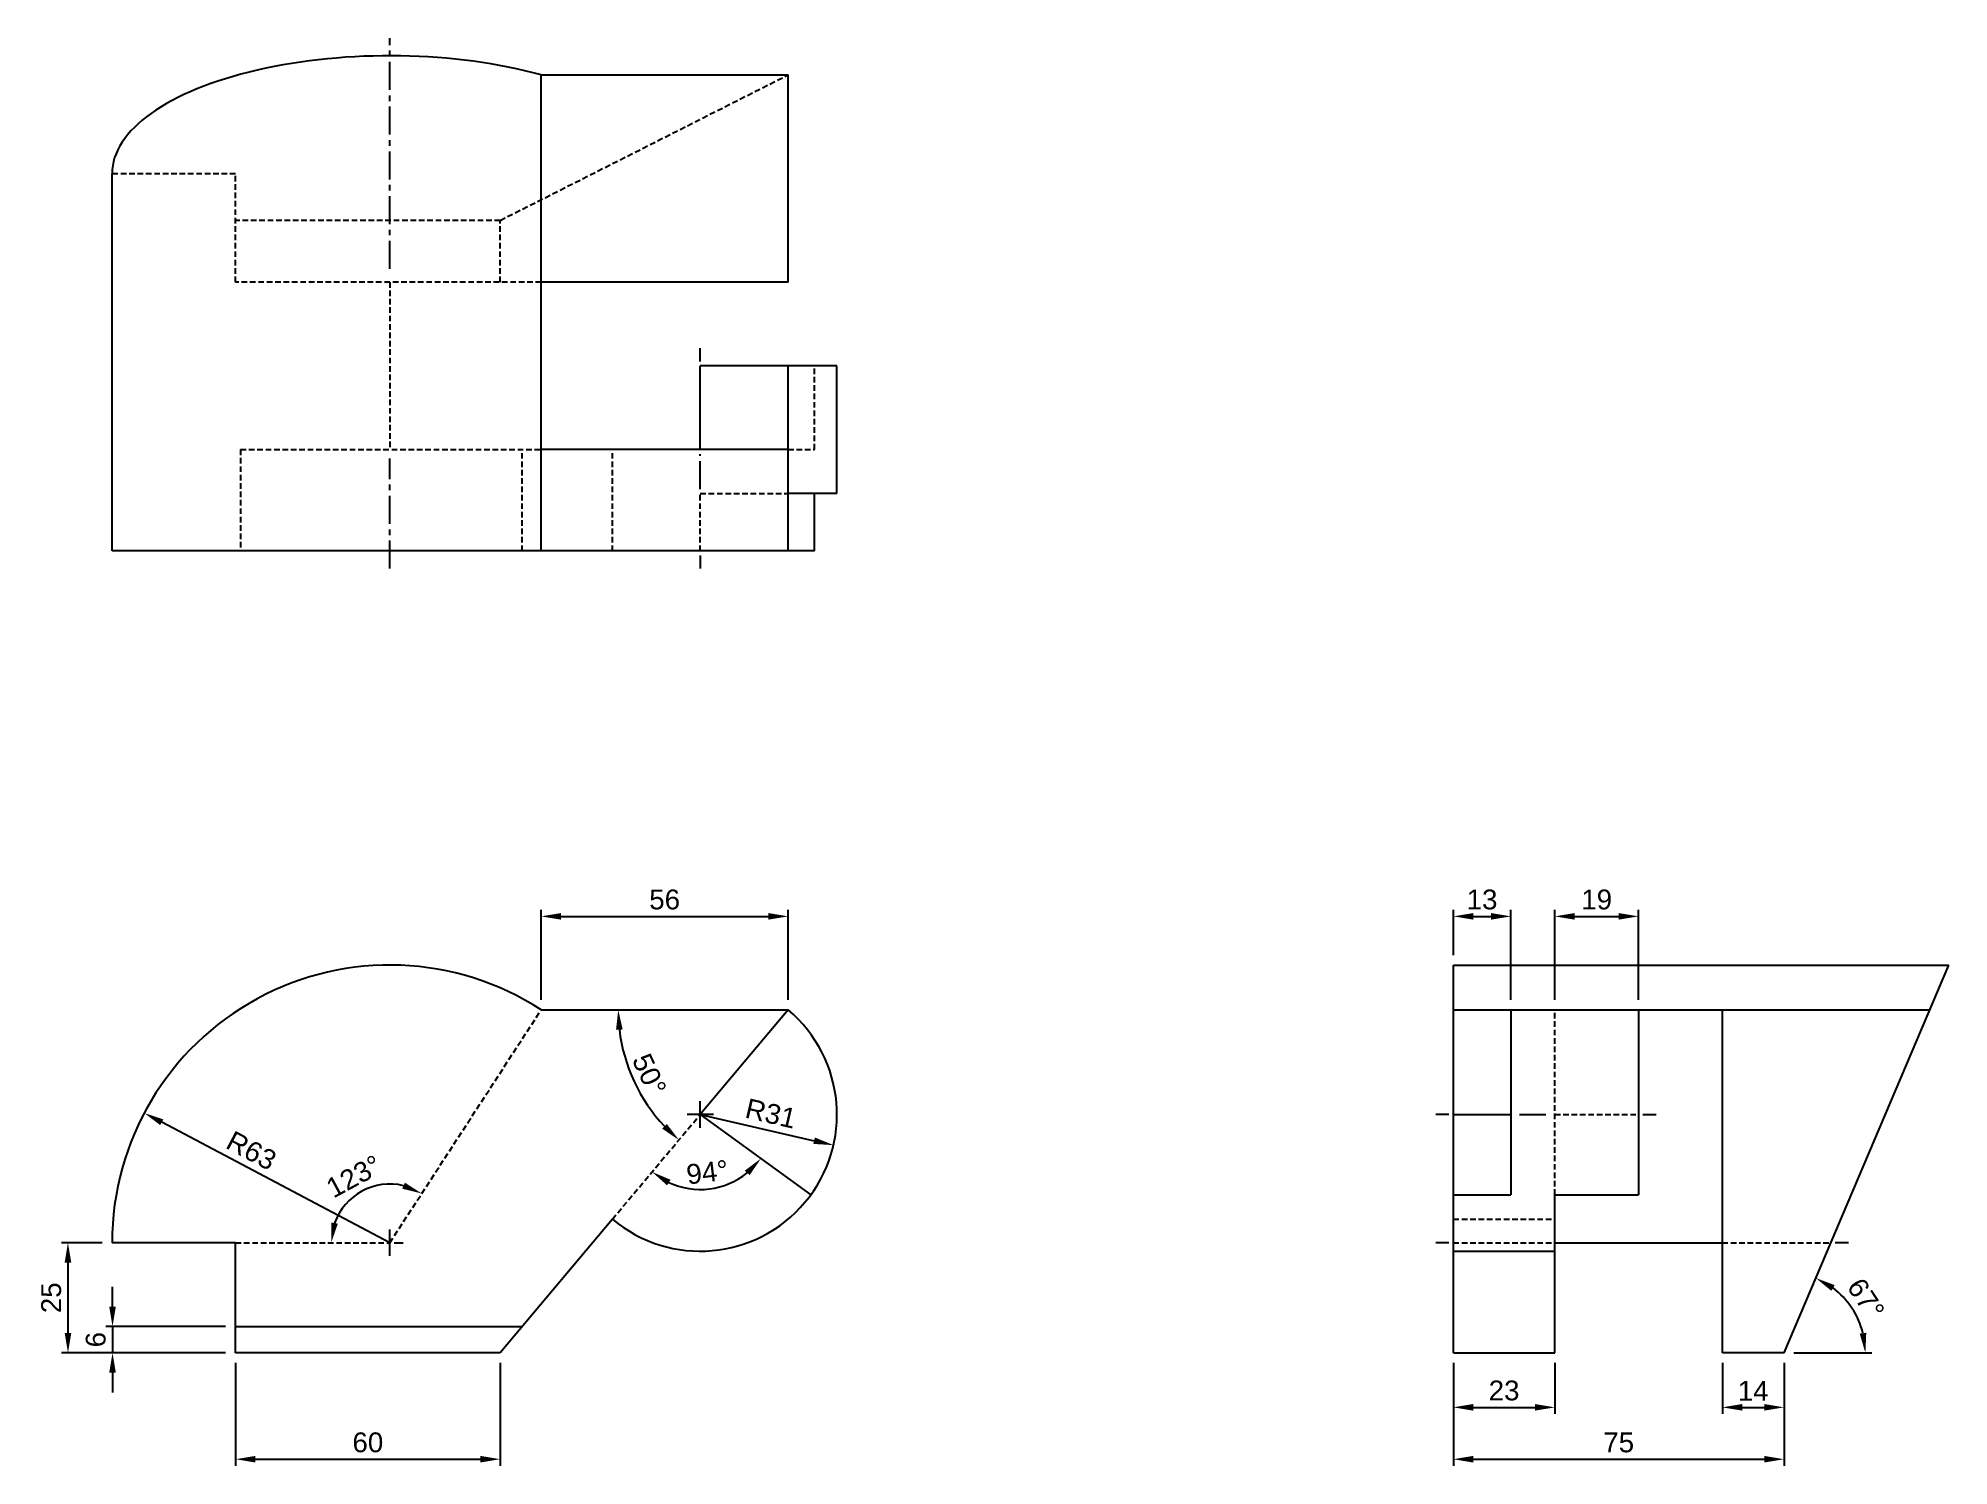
# Model space of a CAD drawing. Header units: millimetres. Extents: x 74 to 508, y 33 to 357.
import ezdxf

# ---------------------------------------------------------------- set-up
doc = ezdxf.new("R2010")
doc.units = ezdxf.units.MM
doc.header["$LTSCALE"] = 0.2
doc.linetypes.add('CENTER', pattern=[50.8, 31.75, -6.35, 6.35, -6.35])
doc.linetypes.add('HIDDEN', pattern=[9.525, 6.35, -3.175])
for name, color, linetype in [('center', 3, 'CENTER'), ('dim', 1, 'Continuous'), ('hidden', 2, 'HIDDEN'), ('model', 7, 'Continuous')]:
    doc.layers.add(name, color=color, linetype=linetype)
doc.styles.get("Standard").update_dxf_attribs({"font": 'arial.ttf'})
doc.dimstyles.new('ISO-25', dxfattribs={"dimscale": 1.5, "dimtxt": 3, "dimasz": 3, "dimexe": 1, "dimexo": 1.5, "dimgap": 1, "dimtad": 1, "dimtoh": 1, "dimtxsty": 'Standard', "dimcen": 0, "dimadec": 0, "dimazin": 0, "dimtfac": 1, "dimtmove": 0, "dimatfit": 1, "dimfxl": 1, "dimarcsym": 0})

# ---------------------------------------------------------------- blocks, each defined once
blk = doc.blocks.new('*D2')
at = {"layer": 'Defpoints', "color": 0, "transparency": 16777216}
for p in [(244.32, 157.76), (188.32, 136.55), (244.32, 136.55)]:
    blk.add_point(p, dxfattribs=at)
at = {"layer": 'dim', "color": 0, "lineweight": -2, "transparency": 16777216}
for p, q in [((188.32, 138.8), (188.32, 159.26)), ((192.82, 157.76), (239.82, 157.76)), ((244.32, 138.8), (244.32, 159.26))]:
    blk.add_line(p, q, dxfattribs=at)
at = {"layer": 'dim', "color": 0, "transparency": 16777216}
for points in [[(192.82, 158.51), (192.82, 157.01), (188.32, 157.76)], [(239.82, 158.51), (239.82, 157.01), (244.32, 157.76)]]:
    blk.add_solid(points, dxfattribs=at)
at = {"layer": 'dim', "color": 0, "transparency": 16777216, "insert": (216.32, 161.56), "char_height": 4.5, "attachment_point": 5}
blk.add_mtext('56', dxfattribs=at)
blk = doc.blocks.new('*D3')
at = {"layer": 'Defpoints', "color": 0, "transparency": 16777216}
for p in [(408.19, 157.76), (395.19, 146.71), (408.19, 136.55)]:
    blk.add_point(p, dxfattribs=at)
at = {"layer": 'dim', "color": 0, "lineweight": -2, "transparency": 16777216}
for p, q in [((395.19, 148.96), (395.19, 159.26)), ((399.69, 157.76), (403.69, 157.76)), ((408.19, 138.8), (408.19, 159.26))]:
    blk.add_line(p, q, dxfattribs=at)
at = {"layer": 'dim', "color": 0, "transparency": 16777216}
for points in [[(399.69, 158.51), (399.69, 157.01), (395.19, 157.76)], [(403.69, 158.51), (403.69, 157.01), (408.19, 157.76)]]:
    blk.add_solid(points, dxfattribs=at)
at = {"layer": 'dim', "color": 0, "transparency": 16777216, "insert": (401.69, 161.56), "char_height": 4.5, "attachment_point": 5}
blk.add_mtext('13', dxfattribs=at)
blk = doc.blocks.new('*D4')
at = {"layer": 'Defpoints', "color": 0, "transparency": 16777216}
for p in [(437.19, 157.76), (418.19, 136.55), (437.19, 136.55)]:
    blk.add_point(p, dxfattribs=at)
at = {"layer": 'dim', "color": 0, "lineweight": -2, "transparency": 16777216}
for p, q in [((418.19, 138.8), (418.19, 159.26)), ((422.69, 157.76), (432.69, 157.76)), ((437.19, 138.8), (437.19, 159.26))]:
    blk.add_line(p, q, dxfattribs=at)
at = {"layer": 'dim', "color": 0, "transparency": 16777216}
for points in [[(422.69, 158.51), (422.69, 157.01), (418.19, 157.76)], [(432.69, 158.51), (432.69, 157.01), (437.19, 157.76)]]:
    blk.add_solid(points, dxfattribs=at)
at = {"layer": 'dim', "color": 0, "transparency": 16777216, "insert": (427.69, 161.56), "char_height": 4.5, "attachment_point": 5}
blk.add_mtext('19', dxfattribs=at)
blk = doc.blocks.new('*D5')
at = {"layer": 'Defpoints', "color": 0, "transparency": 16777216}
for p in [(456.19, 58.71), (470.19, 58.71), (470.19, 46.35)]:
    blk.add_point(p, dxfattribs=at)
at = {"layer": 'dim', "color": 0, "lineweight": -2, "transparency": 16777216}
for p, q in [((456.19, 56.46), (456.19, 44.85)), ((470.19, 56.46), (470.19, 44.85)), ((460.69, 46.35), (465.69, 46.35))]:
    blk.add_line(p, q, dxfattribs=at)
at = {"layer": 'dim', "color": 0, "transparency": 16777216}
for points in [[(460.69, 47.1), (460.69, 45.6), (456.19, 46.35)], [(465.69, 47.1), (465.69, 45.6), (470.19, 46.35)]]:
    blk.add_solid(points, dxfattribs=at)
at = {"layer": 'dim', "color": 0, "transparency": 16777216, "insert": (463.19, 50.11), "char_height": 4.5, "attachment_point": 5}
blk.add_mtext('14', dxfattribs=at)
blk = doc.blocks.new('*D6')
at = {"layer": 'Defpoints', "color": 0, "transparency": 16777216}
for p in [(395.19, 58.71), (418.19, 58.71), (418.19, 46.35)]:
    blk.add_point(p, dxfattribs=at)
at = {"layer": 'dim', "color": 0, "lineweight": -2, "transparency": 16777216}
for p, q in [((395.19, 56.46), (395.19, 44.85)), ((418.19, 56.46), (418.19, 44.85)), ((399.69, 46.35), (413.69, 46.35))]:
    blk.add_line(p, q, dxfattribs=at)
at = {"layer": 'dim', "color": 0, "transparency": 16777216}
for points in [[(399.69, 47.1), (399.69, 45.6), (395.19, 46.35)], [(413.69, 47.1), (413.69, 45.6), (418.19, 46.35)]]:
    blk.add_solid(points, dxfattribs=at)
at = {"layer": 'dim', "color": 0, "transparency": 16777216, "insert": (406.69, 50.15), "char_height": 4.5, "attachment_point": 5}
blk.add_mtext('23', dxfattribs=at)
blk = doc.blocks.new('*D7')
at = {"layer": 'Defpoints', "color": 0, "transparency": 16777216}
for p in [(395.19, 58.71), (470.19, 58.71), (470.19, 34.58)]:
    blk.add_point(p, dxfattribs=at)
at = {"layer": 'dim', "color": 0, "lineweight": -2, "transparency": 16777216}
for p, q in [((395.19, 56.46), (395.19, 33.08)), ((470.19, 56.46), (470.19, 33.08)), ((399.69, 34.58), (465.69, 34.58))]:
    blk.add_line(p, q, dxfattribs=at)
at = {"layer": 'dim', "color": 0, "transparency": 16777216}
for points in [[(399.69, 35.33), (399.69, 33.83), (395.19, 34.58)], [(465.69, 35.33), (465.69, 33.83), (470.19, 34.58)]]:
    blk.add_solid(points, dxfattribs=at)
at = {"layer": 'dim', "color": 0, "transparency": 16777216, "insert": (432.69, 38.37), "char_height": 4.5, "attachment_point": 5}
blk.add_mtext('75', dxfattribs=at)
blk = doc.blocks.new('*D8')
at = {"layer": 'Defpoints', "color": 0, "transparency": 16777216}
for p in [(91.01, 83.71), (81, 58.71), (119.01, 58.71)]:
    blk.add_point(p, dxfattribs=at)
at = {"layer": 'dim', "color": 0, "lineweight": -2, "transparency": 16777216}
for p, q in [((88.76, 83.71), (79.5, 83.71)), ((81, 79.21), (81, 63.21)), ((116.76, 58.71), (79.5, 58.71))]:
    blk.add_line(p, q, dxfattribs=at)
at = {"layer": 'dim', "color": 0, "transparency": 16777216}
for points in [[(80.25, 79.21), (81.75, 79.21), (81, 83.71)], [(80.25, 63.21), (81.75, 63.21), (81, 58.71)]]:
    blk.add_solid(points, dxfattribs=at)
at = {"layer": 'dim', "color": 0, "transparency": 16777216, "insert": (77.21, 71.21), "char_height": 4.5, "attachment_point": 5, "rotation": 90}
blk.add_mtext('25', dxfattribs=at)
blk = doc.blocks.new('*D9')
at = {"layer": 'Defpoints', "color": 0, "transparency": 16777216}
for p in [(119.01, 64.71), (91.11, 58.71), (119.01, 58.71)]:
    blk.add_point(p, dxfattribs=at)
at = {"layer": 'dim', "color": 0, "lineweight": -2, "transparency": 16777216}
for p, q in [((91.11, 69.21), (91.11, 73.71)), ((116.76, 64.71), (89.61, 64.71)), ((91.11, 64.71), (91.11, 58.71)), ((116.76, 58.71), (89.61, 58.71)), ((91.11, 54.21), (91.11, 49.71))]:
    blk.add_line(p, q, dxfattribs=at)
at = {"layer": 'dim', "color": 0, "transparency": 16777216}
for points in [[(90.36, 69.21), (91.86, 69.21), (91.11, 64.71)], [(90.36, 54.21), (91.86, 54.21), (91.11, 58.71)]]:
    blk.add_solid(points, dxfattribs=at)
at = {"layer": 'dim', "color": 0, "transparency": 16777216, "insert": (87.31, 61.71), "char_height": 4.5, "attachment_point": 5, "rotation": 90}
blk.add_mtext('6', dxfattribs=at)
blk = doc.blocks.new('*D10')
at = {"layer": 'Defpoints', "color": 0, "transparency": 16777216}
for p in [(119.01, 58.71), (179.01, 58.71), (179.01, 34.58)]:
    blk.add_point(p, dxfattribs=at)
at = {"layer": 'dim', "color": 0, "lineweight": -2, "transparency": 16777216}
for p, q in [((119.01, 56.46), (119.01, 33.08)), ((179.01, 56.46), (179.01, 33.08)), ((123.51, 34.58), (174.51, 34.58))]:
    blk.add_line(p, q, dxfattribs=at)
at = {"layer": 'dim', "color": 0, "transparency": 16777216}
for points in [[(123.51, 35.33), (123.51, 33.83), (119.01, 34.58)], [(174.51, 35.33), (174.51, 33.83), (179.01, 34.58)]]:
    blk.add_solid(points, dxfattribs=at)
at = {"layer": 'dim', "color": 0, "transparency": 16777216, "insert": (149.01, 38.38), "char_height": 4.5, "attachment_point": 5}
blk.add_mtext('60', dxfattribs=at)
blk = doc.blocks.new('*D11')
at = {"layer": 'Defpoints', "color": 0, "transparency": 16777216}
for p in [(98.3, 113.14), (154.01, 83.71)]:
    blk.add_point(p, dxfattribs=at)
at = {"layer": 'dim', "color": 0, "lineweight": -2, "transparency": 16777216}
blk.add_line((154.01, 83.71), (102.28, 111.04), dxfattribs=at)
at = {"layer": 'dim', "color": 0, "transparency": 16777216}
blk.add_solid([(102.63, 111.7), (101.93, 110.38), (98.3, 113.14)], dxfattribs=at)
at = {"layer": 'dim', "color": 0, "transparency": 16777216, "insert": (122.61, 104.6), "char_height": 4.5, "attachment_point": 5, "rotation": 332.1483}
blk.add_mtext('R63', dxfattribs=at)
blk = doc.blocks.new('*D12')
at = {"layer": 'Defpoints', "color": 0, "transparency": 16777216}
for p in [(224.39, 112.8), (254.6, 105.85)]:
    blk.add_point(p, dxfattribs=at)
at = {"layer": 'dim', "color": 0, "lineweight": -2, "transparency": 16777216}
blk.add_line((224.39, 112.8), (250.22, 106.86), dxfattribs=at)
at = {"layer": 'dim', "color": 0, "transparency": 16777216}
blk.add_solid([(250.39, 107.59), (250.05, 106.13), (254.6, 105.85)], dxfattribs=at)
at = {"layer": 'dim', "color": 0, "transparency": 16777216, "insert": (240.41, 113.01), "char_height": 4.5, "attachment_point": 5, "rotation": 347.044}
blk.add_mtext('R31', dxfattribs=at)
blk = doc.blocks.new('*D13')
at = {"layer": 'Defpoints', "color": 0, "transparency": 16777216}
for p in [(188.32, 136.55), (152.16, 96.88), (119.01, 83.71), (154.01, 83.71), (154.01, 83.71)]:
    blk.add_point(p, dxfattribs=at)
at = {"layer": 'dim', "color": 0, "lineweight": -2, "transparency": 16777216}
blk.add_arc((154.01, 83.71), 13.3, 76.4738, 160.5262, dxfattribs=at)
at = {"layer": 'dim', "color": 0, "transparency": 16777216}
for points in [[(157.41, 97.33), (156.82, 95.96), (161.25, 94.87)], [(142.2, 88.02), (140.72, 88.27), (140.7, 83.71)]]:
    blk.add_solid(points, dxfattribs=at)
at = {"layer": 'dim', "color": 0, "transparency": 16777216, "insert": (145.85, 98.74), "char_height": 4.5, "attachment_point": 5, "rotation": 28.5}
blk.add_mtext('123°', dxfattribs=at)
blk = doc.blocks.new('*D14')
at = {"layer": 'Defpoints', "color": 0, "transparency": 16777216}
for p in [(224.39, 112.8), (224.39, 112.8), (221.83, 95.99), (249.47, 94.58), (204.47, 89.05)]:
    blk.add_point(p, dxfattribs=at)
at = {"layer": 'dim', "color": 0, "lineweight": -2, "transparency": 16777216}
blk.add_arc((224.39, 112.8), 17.01, 245.205, 308.795, dxfattribs=at)
at = {"layer": 'dim', "color": 0, "transparency": 16777216}
for points in [[(216.86, 96.73), (217.66, 97.99), (213.46, 99.77)], [(234.5, 100.06), (235.59, 99.03), (238.15, 102.8)]]:
    blk.add_solid(points, dxfattribs=at)
at = {"layer": 'dim', "color": 0, "transparency": 16777216, "insert": (226, 99.69), "char_height": 4.5, "attachment_point": 5, "rotation": 7}
blk.add_mtext('94°', dxfattribs=at)
blk = doc.blocks.new('*D15')
at = {"layer": 'Defpoints', "color": 0, "transparency": 16777216}
for p in [(188.32, 136.55), (244.32, 136.55), (244.32, 136.55), (207.41, 125.5), (224.39, 112.8)]:
    blk.add_point(p, dxfattribs=at)
at = {"layer": 'dim', "color": 0, "lineweight": -2, "transparency": 16777216}
blk.add_arc((244.32, 136.55), 38.53, 186.6958, 223.3042, dxfattribs=at)
at = {"layer": 'dim', "color": 0, "transparency": 16777216}
for points in [[(205.3, 132.01), (206.8, 132.1), (205.79, 136.55)], [(216.8, 110.67), (215.77, 109.57), (219.55, 107.03)]]:
    blk.add_solid(points, dxfattribs=at)
at = {"layer": 'dim', "color": 0, "transparency": 16777216, "insert": (212.84, 121.87), "char_height": 4.5, "attachment_point": 5, "rotation": 295}
blk.add_mtext('50°', dxfattribs=at)
blk = doc.blocks.new('*D16')
at = {"layer": 'Defpoints', "color": 0, "transparency": 16777216}
for p in [(507.55, 146.71), (487.25, 65.72), (456.19, 58.71), (470.19, 58.71), (470.19, 58.71)]:
    blk.add_point(p, dxfattribs=at)
at = {"layer": 'dim', "color": 0, "lineweight": -2, "transparency": 16777216}
blk.add_line((472.44, 58.71), (490.13, 58.71), dxfattribs=at)
blk.add_arc((470.19, 58.71), 18.44, 14.0169, 52.9831, dxfattribs=at)
at = {"layer": 'dim', "color": 0, "transparency": 16777216}
for points in [[(480.92, 72.78), (481.67, 74.08), (477.4, 75.68)], [(488.83, 63.27), (487.34, 63.08), (488.63, 58.71)]]:
    blk.add_solid(points, dxfattribs=at)
at = {"layer": 'dim', "color": 0, "transparency": 16777216, "insert": (488.74, 70.98), "char_height": 4.5, "attachment_point": 5, "rotation": 303.5}
blk.add_mtext('67°', dxfattribs=at)

msp = doc.modelspace()

# ---------------------------------------------------------------- linework, layer by layer
at = {"layer": 'center'}
for p, q in [((154.007, 304.675), (154.007, 357.028)), ((224.393, 283.675), (224.393, 286.675)), ((154.007, 236.675), (154.007, 261.675)), ((224.393, 254.675), (224.393, 262.675)), ((224.393, 239.675), (224.393, 236.675)), ((227.393, 112.798), (221.393, 112.798)), ((224.393, 109.798), (224.393, 115.798)), ((394.192, 112.798), (391.192, 112.798)), ((410.192, 112.798), (416.192, 112.798)), ((438.192, 112.798), (441.192, 112.798)), ((154.007, 80.709), (154.007, 86.709)), ((155.007, 83.709), (157.007, 83.709)), ((394.192, 83.709), (391.192, 83.709)), ((484.804, 83.709), (481.804, 83.709))]:
    msp.add_line(p, q, dxfattribs=at)
at = {"layer": 'hidden'}
for p, q in [((179.007, 315.675), (244.319, 348.714)), ((119.007, 326.287), (91.007, 326.287)), ((119.007, 301.675), (119.007, 326.287)), ((179.007, 315.675), (119.007, 315.675)), ((179.007, 301.675), (179.007, 315.675)), ((188.319, 301.675), (119.007, 301.675)), ((154.007, 301.675), (154.007, 263.675)), ((250.317, 263.675), (250.317, 282.675)), ((120.124, 263.675), (120.124, 240.675)), ((120.124, 263.675), (188.319, 263.675)), ((184.041, 240.675), (184.041, 263.675)), ((204.466, 240.675), (204.466, 263.675)), ((244.319, 263.675), (250.317, 263.675)), ((224.393, 240.675), (224.393, 253.675)), ((224.393, 253.675), (244.319, 253.675)), ((154.007, 83.709), (188.319, 136.545)), ((418.192, 94.577), (418.192, 136.545)), ((204.466, 89.051), (224.393, 112.798)), ((418.192, 112.798), (437.192, 112.798)), ((395.192, 89.051), (418.192, 89.051)), ((119.007, 83.709), (154.007, 83.709)), ((395.192, 83.709), (418.192, 83.709)), ((456.192, 83.709), (480.804, 83.709))]:
    msp.add_line(p, q, dxfattribs=at)
at = {"layer": 'model'}
for p, q in [((188.319, 348.714), (244.319, 348.714)), ((188.319, 240.675), (188.319, 348.714)), ((244.319, 301.675), (244.319, 348.714)), ((91.007, 240.675), (91.007, 326.287)), ((244.319, 301.675), (188.319, 301.675)), ((255.393, 282.675), (224.393, 282.675)), ((224.393, 263.675), (224.393, 282.675)), ((244.319, 240.675), (244.319, 282.675)), ((255.393, 253.675), (255.393, 282.675)), ((244.319, 263.675), (188.319, 263.675)), ((255.393, 253.675), (244.319, 253.675)), ((250.317, 240.675), (250.317, 253.675)), ((250.317, 240.675), (91.007, 240.675)), ((395.192, 146.709), (507.545, 146.709)), ((395.192, 58.709), (395.192, 146.709)), ((470.192, 58.709), (507.545, 146.709)), ((188.319, 136.545), (244.319, 136.545)), ((244.319, 136.545), (224.393, 112.798)), ((395.192, 136.545), (503.231, 136.545)), ((408.192, 136.545), (408.192, 94.577)), ((437.192, 136.545), (437.192, 94.577)), ((456.192, 58.709), (456.192, 136.545)), ((224.393, 112.798), (249.472, 94.577)), ((395.192, 112.798), (408.192, 112.798)), ((395.192, 94.577), (408.192, 94.577)), ((418.192, 58.709), (418.192, 94.577)), ((418.192, 94.577), (437.192, 94.577)), ((204.466, 89.051), (179.007, 58.709)), ((119.007, 83.709), (91.007, 83.709)), ((119.007, 58.709), (119.007, 83.709)), ((418.192, 83.709), (456.192, 83.709)), ((395.192, 81.798), (418.192, 81.798)), ((119.007, 64.709), (184.041, 64.709)), ((179.007, 58.709), (119.007, 58.709)), ((395.192, 58.709), (418.192, 58.709)), ((470.192, 58.709), (456.192, 58.709))]:
    msp.add_line(p, q, dxfattribs=at)
for centre, radius, start, end in [((154.007, 83.709), 63, 57, 180), ((224.393, 112.798), 31, 230, 50)]:
    msp.add_arc(centre, radius, start, end, dxfattribs=at)
msp.add_ellipse((154.007, 326.287), major_axis=(-63, 0), ratio=0.4244748, start_param=4.1364303, end_param=6.2831853, dxfattribs=at)

# ---------------------------------------------------------------- dimensions: what is measured, and where the dimension line sits
at = {"layer": 'dim'}
for base, p1, p2, picture, middle in [((244.319, 157.758), (188.319, 136.545), (244.319, 136.545), '*D2', (216.319, 161.555)), ((408.192, 157.758), (395.192, 146.709), (408.192, 136.545), '*D3', (401.692, 161.557)), ((437.192, 157.758), (418.192, 136.545), (437.192, 136.545), '*D4', (427.692, 161.555)), ((179.007, 34.583), (119.007, 58.709), (179.007, 58.709), '*D10', (149.007, 38.381)), ((418.192, 46.355), (395.192, 58.709), (418.192, 58.709), '*D6', (406.692, 50.154)), ((470.192, 34.583), (395.192, 58.709), (470.192, 58.709), '*D7', (432.692, 38.371)), ((470.192, 46.355), (456.192, 58.709), (470.192, 58.709), '*D5', (463.192, 50.114))]:
    dim = msp.add_linear_dim(base=base, p1=p1, p2=p2, dimstyle='ISO-25', dxfattribs=at)
    dim.commit()
    dim.dimension.update_dxf_attribs({"geometry": picture, "text_midpoint": middle})
for base, line1, line2, picture, middle in [((487.249, 65.716), ((470.192, 58.709), (456.192, 58.709)), ((470.192, 58.709), (507.545, 146.709)), '*D16', (488.736, 70.983)), ((152.155, 96.884), ((119.007, 83.709), (154.007, 83.709)), ((154.007, 83.709), (188.319, 136.545)), '*D13', (145.846, 98.74)), ((221.83, 95.985), ((204.466, 89.051), (224.393, 112.798)), ((224.393, 112.798), (249.472, 94.577)), '*D14', (226.002, 99.687))]:
    dim = msp.add_angular_dim_2l(base=base, line1=line1, line2=line2, dimstyle='ISO-25', dxfattribs=at)
    dim.commit()
    dim.dimension.update_dxf_attribs({"geometry": picture, "text_midpoint": middle})
dim = msp.add_angular_dim_2l(base=(207.409, 125.495), line1=((244.319, 136.545), (224.393, 112.798)), line2=((188.319, 136.545), (244.319, 136.545)), dimstyle='ISO-25', override={"dimse2": 1}, dxfattribs=at)
dim.commit()
dim.dimension.update_dxf_attribs({"geometry": '*D15', "text_midpoint": (212.842, 121.868)})
for center, mpoint, picture, middle in [((224.393, 112.798), (254.603, 105.848), '*D12', (239.555, 109.31)), ((154.007, 83.709), (98.305, 113.142), '*D11', (120.834, 101.237))]:
    dim = msp.add_radius_dim(center=center, mpoint=mpoint, dimstyle='ISO-25', dxfattribs=at)
    dim.commit()
    dim.dimension.update_dxf_attribs({"geometry": picture, "text_midpoint": middle, "dimtype": 164})
for base, p1, picture, middle in [((81.003, 58.709), (91.007, 83.709), '*D8', (77.206, 71.209)), ((91.111, 58.709), (119.007, 64.709), '*D9', (87.313, 61.709))]:
    dim = msp.add_linear_dim(base=base, p1=p1, p2=(119.007, 58.709), angle=90, dimstyle='ISO-25', dxfattribs=at)
    dim.commit()
    dim.dimension.update_dxf_attribs({"geometry": picture, "text_midpoint": middle})

doc.saveas('drawing.dxf')
